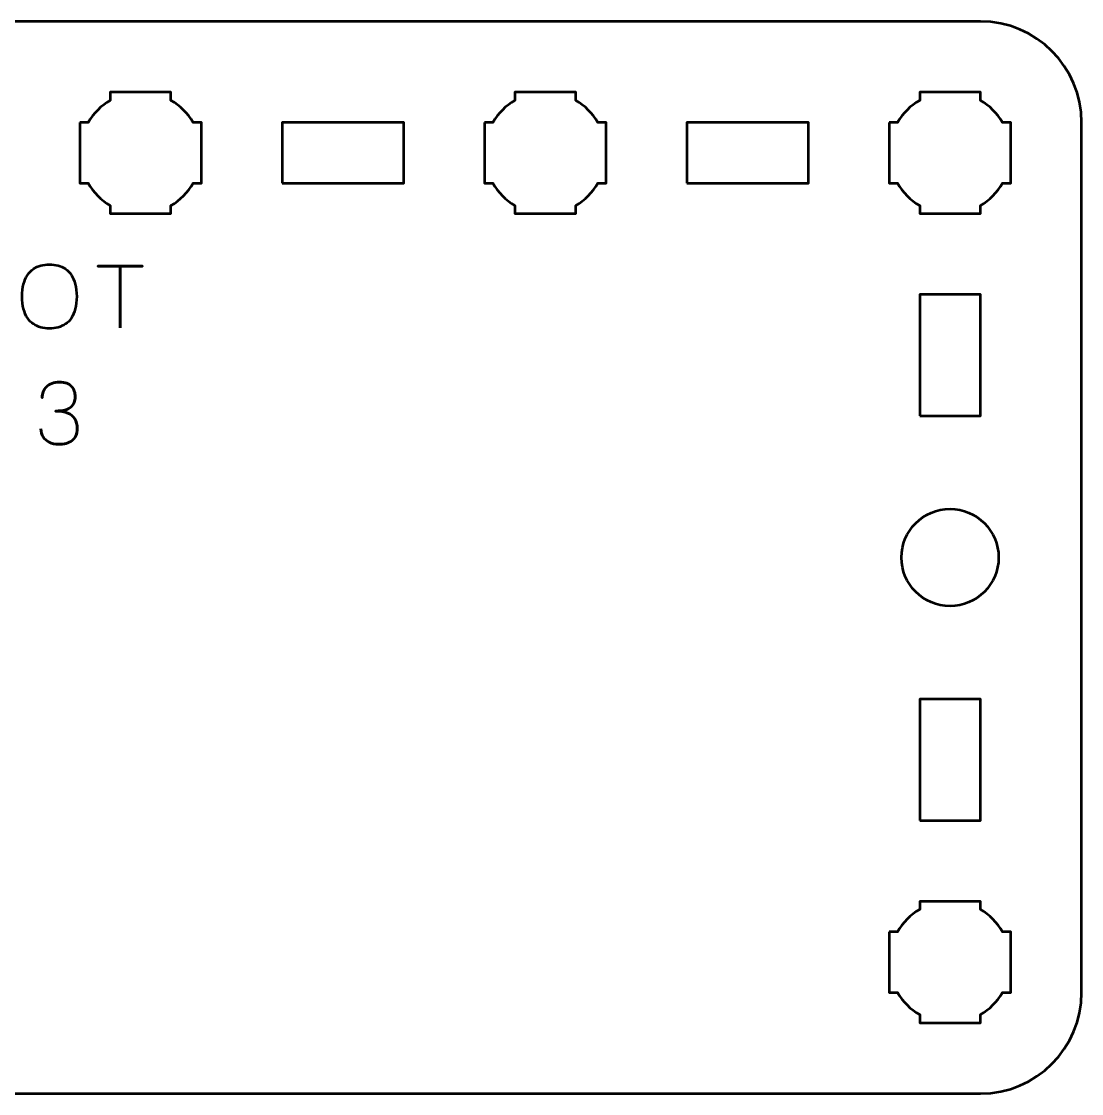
# Model space of a CAD drawing. Header units: centimetres. Extents: x -16.1 to -4.8, y -17.5 to -12.2.
# Drawn here: x -10.09 to -4.85, y -17.5 to -12.2 of the extents above; entities that cross this region are included whole.
import ezdxf

# ---------------------------------------------------------------- set-up
doc = ezdxf.new("R2010")
doc.units = ezdxf.units.CM
doc.header["$MEASUREMENT"] = 0
doc.layers.add('Layer 1', color=7, linetype='Continuous')

msp = doc.modelspace()

# ---------------------------------------------------------------- linework, layer by layer
at = {"layer": 'Layer 1', "lineweight": 53}
for points in [[(-5.65, -14.15), (-5.35, -14.15), (-5.35, -13.55), (-5.65, -13.55), (-5.65, -14.15)], [(-5.65, -16.15), (-5.35, -16.15), (-5.35, -15.55), (-5.65, -15.55), (-5.65, -16.15)]]:
    msp.add_lwpolyline(points, close=True, dxfattribs=at)
msp.add_ellipse((-5.5, -14.85), major_axis=(0, 0.24), ratio=1, dxfattribs=at)
for points, knots in [([(-16.15, -17), (-16.15, -17), (-16.15, -12.7), (-16.15, -12.7), (-16.15, -12.7), (-16.15, -12.42391), (-15.92609, -12.2), (-15.65, -12.2), (-15.65, -12.2), (-15.65, -12.2), (-5.35, -12.2), (-5.35, -12.2), (-5.35, -12.2), (-5.07391, -12.2), (-4.85, -12.42391), (-4.85, -12.7), (-4.85, -12.7), (-4.85, -12.7), (-4.85, -17), (-4.85, -17), (-4.85, -17), (-4.85, -17.27609), (-5.07391, -17.5), (-5.35, -17.5), (-5.35, -17.5), (-5.35, -17.5), (-15.65, -17.5), (-15.65, -17.5), (-15.65, -17.5), (-15.92609, -17.5), (-16.15, -17.27609), (-16.15, -17)], [0, 0, 0, 0, 0.125, 0.125, 0.125, 0.125, 0.25, 0.25, 0.25, 0.25, 0.375, 0.375, 0.375, 0.375, 0.5, 0.5, 0.5, 0.5, 0.625, 0.625, 0.625, 0.625, 0.75, 0.75, 0.75, 0.75, 0.875, 0.875, 0.875, 0.875, 1, 1, 1, 1]), ([(-9.8, -12.7), (-9.8, -12.7), (-9.75985, -12.7), (-9.75985, -12.7), (-9.75985, -12.7), (-9.7335, -12.65447), (-9.69553, -12.6165), (-9.65, -12.59015), (-9.65, -12.59015), (-9.65, -12.59015), (-9.65, -12.55), (-9.65, -12.55), (-9.65, -12.55), (-9.65, -12.55), (-9.5, -12.55), (-9.5, -12.55), (-9.5, -12.55), (-9.5, -12.55), (-9.35, -12.55), (-9.35, -12.55), (-9.35, -12.55), (-9.35, -12.55), (-9.35, -12.59015), (-9.35, -12.59015), (-9.35, -12.59015), (-9.30447, -12.6165), (-9.2665, -12.65447), (-9.24015, -12.7), (-9.24015, -12.7), (-9.24015, -12.7), (-9.2, -12.7), (-9.2, -12.7), (-9.2, -12.7), (-9.2, -12.7), (-9.2, -12.85), (-9.2, -12.85), (-9.2, -12.85), (-9.2, -12.85), (-9.2, -13), (-9.2, -13), (-9.2, -13), (-9.2, -13), (-9.24015, -13), (-9.24015, -13), (-9.24015, -13), (-9.2665, -13.04553), (-9.30447, -13.0835), (-9.35, -13.10985), (-9.35, -13.10985), (-9.35, -13.10985), (-9.35, -13.15), (-9.35, -13.15), (-9.35, -13.15), (-9.35, -13.15), (-9.5, -13.15), (-9.5, -13.15), (-9.5, -13.15), (-9.5, -13.15), (-9.65, -13.15), (-9.65, -13.15), (-9.65, -13.15), (-9.65, -13.15), (-9.65, -13.10985), (-9.65, -13.10985), (-9.65, -13.10985), (-9.69553, -13.0835), (-9.7335, -13.04553), (-9.75985, -13), (-9.75985, -13), (-9.75985, -13), (-9.8, -13), (-9.8, -13), (-9.8, -13), (-9.8, -13), (-9.8, -12.85), (-9.8, -12.85), (-9.8, -12.85), (-9.8, -12.85), (-9.8, -12.7), (-9.8, -12.7)], [0, 0, 0, 0, 0.05, 0.05, 0.05, 0.05, 0.1, 0.1, 0.1, 0.1, 0.15, 0.15, 0.15, 0.15, 0.2, 0.2, 0.2, 0.2, 0.25, 0.25, 0.25, 0.25, 0.3, 0.3, 0.3, 0.3, 0.35, 0.35, 0.35, 0.35, 0.4, 0.4, 0.4, 0.4, 0.45, 0.45, 0.45, 0.45, 0.5, 0.5, 0.5, 0.5, 0.55, 0.55, 0.55, 0.55, 0.6, 0.6, 0.6, 0.6, 0.65, 0.65, 0.65, 0.65, 0.7, 0.7, 0.7, 0.7, 0.75, 0.75, 0.75, 0.75, 0.8, 0.8, 0.8, 0.8, 0.85, 0.85, 0.85, 0.85, 0.9, 0.9, 0.9, 0.9, 0.95, 0.95, 0.95, 0.95, 1, 1, 1, 1]), ([(-7.8, -12.7), (-7.8, -12.7), (-7.75985, -12.7), (-7.75985, -12.7), (-7.75985, -12.7), (-7.7335, -12.65447), (-7.69553, -12.6165), (-7.65, -12.59015), (-7.65, -12.59015), (-7.65, -12.59015), (-7.65, -12.55), (-7.65, -12.55), (-7.65, -12.55), (-7.65, -12.55), (-7.5, -12.55), (-7.5, -12.55), (-7.5, -12.55), (-7.5, -12.55), (-7.35, -12.55), (-7.35, -12.55), (-7.35, -12.55), (-7.35, -12.55), (-7.35, -12.59015), (-7.35, -12.59015), (-7.35, -12.59015), (-7.30447, -12.6165), (-7.2665, -12.65447), (-7.24015, -12.7), (-7.24015, -12.7), (-7.24015, -12.7), (-7.2, -12.7), (-7.2, -12.7), (-7.2, -12.7), (-7.2, -12.7), (-7.2, -12.85), (-7.2, -12.85), (-7.2, -12.85), (-7.2, -12.85), (-7.2, -13), (-7.2, -13), (-7.2, -13), (-7.2, -13), (-7.24015, -13), (-7.24015, -13), (-7.24015, -13), (-7.2665, -13.04553), (-7.30447, -13.0835), (-7.35, -13.10985), (-7.35, -13.10985), (-7.35, -13.10985), (-7.35, -13.15), (-7.35, -13.15), (-7.35, -13.15), (-7.35, -13.15), (-7.5, -13.15), (-7.5, -13.15), (-7.5, -13.15), (-7.5, -13.15), (-7.65, -13.15), (-7.65, -13.15), (-7.65, -13.15), (-7.65, -13.15), (-7.65, -13.10985), (-7.65, -13.10985), (-7.65, -13.10985), (-7.69553, -13.0835), (-7.7335, -13.04553), (-7.75985, -13), (-7.75985, -13), (-7.75985, -13), (-7.8, -13), (-7.8, -13), (-7.8, -13), (-7.8, -13), (-7.8, -12.85), (-7.8, -12.85), (-7.8, -12.85), (-7.8, -12.85), (-7.8, -12.7), (-7.8, -12.7)], [0, 0, 0, 0, 0.05, 0.05, 0.05, 0.05, 0.1, 0.1, 0.1, 0.1, 0.15, 0.15, 0.15, 0.15, 0.2, 0.2, 0.2, 0.2, 0.25, 0.25, 0.25, 0.25, 0.3, 0.3, 0.3, 0.3, 0.35, 0.35, 0.35, 0.35, 0.4, 0.4, 0.4, 0.4, 0.45, 0.45, 0.45, 0.45, 0.5, 0.5, 0.5, 0.5, 0.55, 0.55, 0.55, 0.55, 0.6, 0.6, 0.6, 0.6, 0.65, 0.65, 0.65, 0.65, 0.7, 0.7, 0.7, 0.7, 0.75, 0.75, 0.75, 0.75, 0.8, 0.8, 0.8, 0.8, 0.85, 0.85, 0.85, 0.85, 0.9, 0.9, 0.9, 0.9, 0.95, 0.95, 0.95, 0.95, 1, 1, 1, 1]), ([(-5.8, -12.7), (-5.8, -12.7), (-5.75985, -12.7), (-5.75985, -12.7), (-5.75985, -12.7), (-5.7335, -12.65447), (-5.69553, -12.6165), (-5.65, -12.59015), (-5.65, -12.59015), (-5.65, -12.59015), (-5.65, -12.55), (-5.65, -12.55), (-5.65, -12.55), (-5.65, -12.55), (-5.5, -12.55), (-5.5, -12.55), (-5.5, -12.55), (-5.5, -12.55), (-5.35, -12.55), (-5.35, -12.55), (-5.35, -12.55), (-5.35, -12.55), (-5.35, -12.59015), (-5.35, -12.59015), (-5.35, -12.59015), (-5.30447, -12.6165), (-5.2665, -12.65447), (-5.24015, -12.7), (-5.24015, -12.7), (-5.24015, -12.7), (-5.2, -12.7), (-5.2, -12.7), (-5.2, -12.7), (-5.2, -12.7), (-5.2, -12.85), (-5.2, -12.85), (-5.2, -12.85), (-5.2, -12.85), (-5.2, -13), (-5.2, -13), (-5.2, -13), (-5.2, -13), (-5.24015, -13), (-5.24015, -13), (-5.24015, -13), (-5.2665, -13.04553), (-5.30447, -13.0835), (-5.35, -13.10985), (-5.35, -13.10985), (-5.35, -13.10985), (-5.35, -13.15), (-5.35, -13.15), (-5.35, -13.15), (-5.35, -13.15), (-5.5, -13.15), (-5.5, -13.15), (-5.5, -13.15), (-5.5, -13.15), (-5.65, -13.15), (-5.65, -13.15), (-5.65, -13.15), (-5.65, -13.15), (-5.65, -13.10985), (-5.65, -13.10985), (-5.65, -13.10985), (-5.69553, -13.0835), (-5.7335, -13.04553), (-5.75985, -13), (-5.75985, -13), (-5.75985, -13), (-5.8, -13), (-5.8, -13), (-5.8, -13), (-5.8, -13), (-5.8, -12.85), (-5.8, -12.85), (-5.8, -12.85), (-5.8, -12.85), (-5.8, -12.7), (-5.8, -12.7)], [0, 0, 0, 0, 0.05, 0.05, 0.05, 0.05, 0.1, 0.1, 0.1, 0.1, 0.15, 0.15, 0.15, 0.15, 0.2, 0.2, 0.2, 0.2, 0.25, 0.25, 0.25, 0.25, 0.3, 0.3, 0.3, 0.3, 0.35, 0.35, 0.35, 0.35, 0.4, 0.4, 0.4, 0.4, 0.45, 0.45, 0.45, 0.45, 0.5, 0.5, 0.5, 0.5, 0.55, 0.55, 0.55, 0.55, 0.6, 0.6, 0.6, 0.6, 0.65, 0.65, 0.65, 0.65, 0.7, 0.7, 0.7, 0.7, 0.75, 0.75, 0.75, 0.75, 0.8, 0.8, 0.8, 0.8, 0.85, 0.85, 0.85, 0.85, 0.9, 0.9, 0.9, 0.9, 0.95, 0.95, 0.95, 0.95, 1, 1, 1, 1]), ([(-8.8, -13), (-8.8, -13), (-8.8, -12.7), (-8.8, -12.7), (-8.8, -12.7), (-8.8, -12.7), (-8.2, -12.7), (-8.2, -12.7), (-8.2, -12.7), (-8.2, -12.7), (-8.2, -13), (-8.2, -13), (-8.2, -13), (-8.2, -13), (-8.8, -13), (-8.8, -13)], [0, 0, 0, 0, 0.25, 0.25, 0.25, 0.25, 0.5, 0.5, 0.5, 0.5, 0.75, 0.75, 0.75, 0.75, 1, 1, 1, 1]), ([(-6.8, -13), (-6.8, -13), (-6.8, -12.7), (-6.8, -12.7), (-6.8, -12.7), (-6.8, -12.7), (-6.2, -12.7), (-6.2, -12.7), (-6.2, -12.7), (-6.2, -12.7), (-6.2, -13), (-6.2, -13), (-6.2, -13), (-6.2, -13), (-6.8, -13), (-6.8, -13)], [0, 0, 0, 0, 0.25, 0.25, 0.25, 0.25, 0.5, 0.5, 0.5, 0.5, 0.75, 0.75, 0.75, 0.75, 1, 1, 1, 1]), ([(-5.8, -16.7), (-5.8, -16.7), (-5.75985, -16.7), (-5.75985, -16.7), (-5.75985, -16.7), (-5.7335, -16.65447), (-5.69553, -16.6165), (-5.65, -16.59015), (-5.65, -16.59015), (-5.65, -16.59015), (-5.65, -16.55), (-5.65, -16.55), (-5.65, -16.55), (-5.65, -16.55), (-5.5, -16.55), (-5.5, -16.55), (-5.5, -16.55), (-5.5, -16.55), (-5.35, -16.55), (-5.35, -16.55), (-5.35, -16.55), (-5.35, -16.55), (-5.35, -16.59015), (-5.35, -16.59015), (-5.35, -16.59015), (-5.30447, -16.6165), (-5.2665, -16.65447), (-5.24015, -16.7), (-5.24015, -16.7), (-5.24015, -16.7), (-5.2, -16.7), (-5.2, -16.7), (-5.2, -16.7), (-5.2, -16.7), (-5.2, -16.85), (-5.2, -16.85), (-5.2, -16.85), (-5.2, -16.85), (-5.2, -17), (-5.2, -17), (-5.2, -17), (-5.2, -17), (-5.24015, -17), (-5.24015, -17), (-5.24015, -17), (-5.2665, -17.04553), (-5.30447, -17.0835), (-5.35, -17.10985), (-5.35, -17.10985), (-5.35, -17.10985), (-5.35, -17.15), (-5.35, -17.15), (-5.35, -17.15), (-5.35, -17.15), (-5.5, -17.15), (-5.5, -17.15), (-5.5, -17.15), (-5.5, -17.15), (-5.65, -17.15), (-5.65, -17.15), (-5.65, -17.15), (-5.65, -17.15), (-5.65, -17.10985), (-5.65, -17.10985), (-5.65, -17.10985), (-5.69553, -17.0835), (-5.7335, -17.04553), (-5.75985, -17), (-5.75985, -17), (-5.75985, -17), (-5.8, -17), (-5.8, -17), (-5.8, -17), (-5.8, -17), (-5.8, -16.85), (-5.8, -16.85), (-5.8, -16.85), (-5.8, -16.85), (-5.8, -16.7), (-5.8, -16.7)], [0, 0, 0, 0, 0.05, 0.05, 0.05, 0.05, 0.1, 0.1, 0.1, 0.1, 0.15, 0.15, 0.15, 0.15, 0.2, 0.2, 0.2, 0.2, 0.25, 0.25, 0.25, 0.25, 0.3, 0.3, 0.3, 0.3, 0.35, 0.35, 0.35, 0.35, 0.4, 0.4, 0.4, 0.4, 0.45, 0.45, 0.45, 0.45, 0.5, 0.5, 0.5, 0.5, 0.55, 0.55, 0.55, 0.55, 0.6, 0.6, 0.6, 0.6, 0.65, 0.65, 0.65, 0.65, 0.7, 0.7, 0.7, 0.7, 0.75, 0.75, 0.75, 0.75, 0.8, 0.8, 0.8, 0.8, 0.85, 0.85, 0.85, 0.85, 0.9, 0.9, 0.9, 0.9, 0.95, 0.95, 0.95, 0.95, 1, 1, 1, 1])]:
    msp.add_open_spline(points, degree=3, knots=knots, dxfattribs=at)
at = {"layer": 'Layer 1', "color": 5, "lineweight": 53}
for points, knots in [([(-9.95073, -13.71748), (-9.93584, -13.71755), (-9.92173, -13.71579), (-9.90826, -13.71233), (-9.90826, -13.71233), (-9.89485, -13.7088), (-9.88258, -13.7033), (-9.87136, -13.69568), (-9.87136, -13.69568), (-9.86014, -13.68813), (-9.8504, -13.67818), (-9.84215, -13.6659), (-9.84215, -13.6659), (-9.83389, -13.65363), (-9.82754, -13.63874), (-9.82303, -13.62124), (-9.82303, -13.62124), (-9.81844, -13.60375), (-9.81618, -13.58335), (-9.81611, -13.56), (-9.81611, -13.56), (-9.81618, -13.53665), (-9.81844, -13.51626), (-9.82303, -13.49869), (-9.82303, -13.49869), (-9.82754, -13.48112), (-9.83389, -13.46616), (-9.84215, -13.45382), (-9.84215, -13.45382), (-9.8504, -13.44147), (-9.86014, -13.43145), (-9.87136, -13.42376), (-9.87136, -13.42376), (-9.88258, -13.41607), (-9.89485, -13.4105), (-9.90826, -13.4069), (-9.90826, -13.4069), (-9.92173, -13.40337), (-9.93584, -13.40161), (-9.95073, -13.40168), (-9.95073, -13.40168), (-9.96562, -13.40161), (-9.97973, -13.40337), (-9.99321, -13.4069), (-9.99321, -13.4069), (-10.00661, -13.4105), (-10.01889, -13.41607), (-10.03011, -13.42376), (-10.03011, -13.42376), (-10.04132, -13.43145), (-10.05106, -13.44147), (-10.05932, -13.45382), (-10.05932, -13.45382), (-10.06757, -13.46616), (-10.07392, -13.48112), (-10.07844, -13.49869), (-10.07844, -13.49869), (-10.08302, -13.51626), (-10.08528, -13.53665), (-10.08535, -13.56), (-10.08535, -13.56), (-10.08528, -13.58335), (-10.08302, -13.60375), (-10.07844, -13.62124), (-10.07844, -13.62124), (-10.07392, -13.63874), (-10.06757, -13.65363), (-10.05932, -13.6659), (-10.05932, -13.6659), (-10.05106, -13.67818), (-10.04132, -13.68813), (-10.03011, -13.69568), (-10.03011, -13.69568), (-10.01889, -13.7033), (-10.00661, -13.7088), (-9.99321, -13.71233), (-9.99321, -13.71233), (-9.97973, -13.71579), (-9.96562, -13.71755), (-9.95073, -13.71748)], [0, 0, 0, 0, 0.05, 0.05, 0.05, 0.05, 0.1, 0.1, 0.1, 0.1, 0.15, 0.15, 0.15, 0.15, 0.2, 0.2, 0.2, 0.2, 0.25, 0.25, 0.25, 0.25, 0.3, 0.3, 0.3, 0.3, 0.35, 0.35, 0.35, 0.35, 0.4, 0.4, 0.4, 0.4, 0.45, 0.45, 0.45, 0.45, 0.5, 0.5, 0.5, 0.5, 0.55, 0.55, 0.55, 0.55, 0.6, 0.6, 0.6, 0.6, 0.65, 0.65, 0.65, 0.65, 0.7, 0.7, 0.7, 0.7, 0.75, 0.75, 0.75, 0.75, 0.8, 0.8, 0.8, 0.8, 0.85, 0.85, 0.85, 0.85, 0.9, 0.9, 0.9, 0.9, 0.95, 0.95, 0.95, 0.95, 1, 1, 1, 1]), ([(-9.95073, -13.71748), (-9.93584, -13.71755), (-9.92173, -13.71579), (-9.90826, -13.71233), (-9.90826, -13.71233), (-9.89485, -13.7088), (-9.88258, -13.7033), (-9.87136, -13.69568), (-9.87136, -13.69568), (-9.86014, -13.68813), (-9.8504, -13.67818), (-9.84215, -13.6659), (-9.84215, -13.6659), (-9.83389, -13.65363), (-9.82754, -13.63874), (-9.82303, -13.62124), (-9.82303, -13.62124), (-9.81844, -13.60375), (-9.81618, -13.58335), (-9.81611, -13.56), (-9.81611, -13.56), (-9.81618, -13.53665), (-9.81844, -13.51626), (-9.82303, -13.49869), (-9.82303, -13.49869), (-9.82754, -13.48112), (-9.83389, -13.46616), (-9.84215, -13.45382), (-9.84215, -13.45382), (-9.8504, -13.44147), (-9.86014, -13.43145), (-9.87136, -13.42376), (-9.87136, -13.42376), (-9.88258, -13.41607), (-9.89485, -13.4105), (-9.90826, -13.4069), (-9.90826, -13.4069), (-9.92173, -13.40337), (-9.93584, -13.40161), (-9.95073, -13.40168), (-9.95073, -13.40168), (-9.96562, -13.40161), (-9.97973, -13.40337), (-9.99321, -13.4069), (-9.99321, -13.4069), (-10.00661, -13.4105), (-10.01889, -13.41607), (-10.03011, -13.42376), (-10.03011, -13.42376), (-10.04132, -13.43145), (-10.05106, -13.44147), (-10.05932, -13.45382), (-10.05932, -13.45382), (-10.06757, -13.46616), (-10.07392, -13.48112), (-10.07844, -13.49869), (-10.07844, -13.49869), (-10.08302, -13.51626), (-10.08528, -13.53665), (-10.08535, -13.56), (-10.08535, -13.56), (-10.08528, -13.58335), (-10.08302, -13.60375), (-10.07844, -13.62124), (-10.07844, -13.62124), (-10.07392, -13.63874), (-10.06757, -13.65363), (-10.05932, -13.6659), (-10.05932, -13.6659), (-10.05106, -13.67818), (-10.04132, -13.68813), (-10.03011, -13.69568), (-10.03011, -13.69568), (-10.01889, -13.7033), (-10.00661, -13.7088), (-9.99321, -13.71233), (-9.99321, -13.71233), (-9.97973, -13.71579), (-9.96562, -13.71755), (-9.95073, -13.71748)], [0, 0, 0, 0, 0.05, 0.05, 0.05, 0.05, 0.1, 0.1, 0.1, 0.1, 0.15, 0.15, 0.15, 0.15, 0.2, 0.2, 0.2, 0.2, 0.25, 0.25, 0.25, 0.25, 0.3, 0.3, 0.3, 0.3, 0.35, 0.35, 0.35, 0.35, 0.4, 0.4, 0.4, 0.4, 0.45, 0.45, 0.45, 0.45, 0.5, 0.5, 0.5, 0.5, 0.55, 0.55, 0.55, 0.55, 0.6, 0.6, 0.6, 0.6, 0.65, 0.65, 0.65, 0.65, 0.7, 0.7, 0.7, 0.7, 0.75, 0.75, 0.75, 0.75, 0.8, 0.8, 0.8, 0.8, 0.85, 0.85, 0.85, 0.85, 0.9, 0.9, 0.9, 0.9, 0.95, 0.95, 0.95, 0.95, 1, 1, 1, 1]), ([(-9.60191, -13.71494), (-9.60191, -13.71494), (-9.60191, -13.40972), (-9.60191, -13.40972), (-9.60191, -13.40972), (-9.60191, -13.40972), (-9.71155, -13.40972), (-9.71155, -13.40972), (-9.71155, -13.40972), (-9.71155, -13.40972), (-9.49142, -13.40972), (-9.49142, -13.40972), (-9.49142, -13.40972), (-9.49142, -13.40972), (-9.60191, -13.40972), (-9.60191, -13.40972), (-9.60191, -13.40972), (-9.60191, -13.40972), (-9.60191, -13.71494), (-9.60191, -13.71494)], [0, 0, 0, 0, 0.2, 0.2, 0.2, 0.2, 0.4, 0.4, 0.4, 0.4, 0.6, 0.6, 0.6, 0.6, 0.8, 0.8, 0.8, 0.8, 1, 1, 1, 1]), ([(-9.99243, -14.21363), (-9.99236, -14.22887), (-9.98883, -14.24213), (-9.98185, -14.25363), (-9.98185, -14.25363), (-9.97486, -14.26506), (-9.96491, -14.27402), (-9.95193, -14.28044), (-9.95193, -14.28044), (-9.93895, -14.28686), (-9.92336, -14.29011), (-9.90522, -14.29025), (-9.90522, -14.29025), (-9.89161, -14.29025), (-9.87926, -14.28884), (-9.86804, -14.28588), (-9.86804, -14.28588), (-9.85689, -14.28291), (-9.8473, -14.27833), (-9.83918, -14.27205), (-9.83918, -14.27205), (-9.83107, -14.26577), (-9.82486, -14.25765), (-9.82042, -14.24778), (-9.82042, -14.24778), (-9.81604, -14.23783), (-9.81386, -14.2259), (-9.81379, -14.21193), (-9.81379, -14.21193), (-9.81371, -14.19331), (-9.81752, -14.17757), (-9.82507, -14.1648), (-9.82507, -14.1648), (-9.83262, -14.15203), (-9.84434, -14.14244), (-9.86007, -14.13588), (-9.86007, -14.13588), (-9.8758, -14.12931), (-9.89598, -14.126), (-9.92046, -14.126), (-9.92046, -14.126), (-9.90219, -14.12607), (-9.88688, -14.12438), (-9.87439, -14.12092), (-9.87439, -14.12092), (-9.86197, -14.11746), (-9.85203, -14.11259), (-9.84455, -14.10624), (-9.84455, -14.10624), (-9.83707, -14.09996), (-9.83164, -14.09248), (-9.82839, -14.08388), (-9.82839, -14.08388), (-9.82507, -14.07534), (-9.82345, -14.06596), (-9.82352, -14.05573), (-9.82352, -14.05573), (-9.82345, -14.04549), (-9.82486, -14.03604), (-9.82768, -14.02729), (-9.82768, -14.02729), (-9.83044, -14.01854), (-9.83495, -14.01085), (-9.84109, -14.00429), (-9.84109, -14.00429), (-9.84723, -13.99773), (-9.85534, -13.99258), (-9.86529, -13.98891), (-9.86529, -13.98891), (-9.87531, -13.98524), (-9.88752, -13.98341), (-9.90184, -13.98334), (-9.90184, -13.98334), (-9.91609, -13.98341), (-9.92858, -13.98552), (-9.93916, -13.98962), (-9.93916, -13.98962), (-9.94982, -13.99371), (-9.95856, -13.99928), (-9.96562, -14.00641), (-9.96562, -14.00641), (-9.9726, -14.01353), (-9.97783, -14.02165), (-9.98128, -14.03082), (-9.98128, -14.03082), (-9.98481, -14.03999), (-9.9865, -14.04973), (-9.9865, -14.05996), (-9.9865, -14.05996), (-9.9865, -14.04973), (-9.98481, -14.03999), (-9.98128, -14.03082), (-9.98128, -14.03082), (-9.97783, -14.02165), (-9.9726, -14.01353), (-9.96562, -14.00641), (-9.96562, -14.00641), (-9.95856, -13.99928), (-9.94982, -13.99371), (-9.93916, -13.98962), (-9.93916, -13.98962), (-9.92858, -13.98552), (-9.91609, -13.98341), (-9.90184, -13.98334), (-9.90184, -13.98334), (-9.88752, -13.98341), (-9.87531, -13.98524), (-9.86529, -13.98891), (-9.86529, -13.98891), (-9.85534, -13.99258), (-9.84723, -13.99773), (-9.84109, -14.00429), (-9.84109, -14.00429), (-9.83495, -14.01085), (-9.83044, -14.01854), (-9.82768, -14.02729), (-9.82768, -14.02729), (-9.82486, -14.03604), (-9.82345, -14.04549), (-9.82352, -14.05573), (-9.82352, -14.05573), (-9.82345, -14.06596), (-9.82507, -14.07534), (-9.82839, -14.08388), (-9.82839, -14.08388), (-9.83164, -14.09248), (-9.83707, -14.09996), (-9.84455, -14.10624), (-9.84455, -14.10624), (-9.85203, -14.11259), (-9.86197, -14.11746), (-9.87439, -14.12092), (-9.87439, -14.12092), (-9.88688, -14.12438), (-9.90219, -14.12607), (-9.92046, -14.126), (-9.92046, -14.126), (-9.89598, -14.126), (-9.8758, -14.12931), (-9.86007, -14.13588), (-9.86007, -14.13588), (-9.84434, -14.14244), (-9.83262, -14.15203), (-9.82507, -14.1648), (-9.82507, -14.1648), (-9.81752, -14.17757), (-9.81371, -14.19331), (-9.81379, -14.21193), (-9.81379, -14.21193), (-9.81386, -14.2259), (-9.81604, -14.23783), (-9.82042, -14.24778), (-9.82042, -14.24778), (-9.82486, -14.25765), (-9.83107, -14.26577), (-9.83918, -14.27205), (-9.83918, -14.27205), (-9.8473, -14.27833), (-9.85689, -14.28291), (-9.86804, -14.28588), (-9.86804, -14.28588), (-9.87926, -14.28884), (-9.89161, -14.29025), (-9.90522, -14.29025), (-9.90522, -14.29025), (-9.92336, -14.29011), (-9.93895, -14.28686), (-9.95193, -14.28044), (-9.95193, -14.28044), (-9.96491, -14.27402), (-9.97486, -14.26506), (-9.98185, -14.25363), (-9.98185, -14.25363), (-9.98883, -14.24213), (-9.99236, -14.22887), (-9.99243, -14.21363)], [0, 0, 0, 0, 0.0227273, 0.0227273, 0.0227273, 0.0227273, 0.0454545, 0.0454545, 0.0454545, 0.0454545, 0.0681818, 0.0681818, 0.0681818, 0.0681818, 0.0909091, 0.0909091, 0.0909091, 0.0909091, 0.1136364, 0.1136364, 0.1136364, 0.1136364, 0.1363636, 0.1363636, 0.1363636, 0.1363636, 0.1590909, 0.1590909, 0.1590909, 0.1590909, 0.1818182, 0.1818182, 0.1818182, 0.1818182, 0.2045455, 0.2045455, 0.2045455, 0.2045455, 0.2272727, 0.2272727, 0.2272727, 0.2272727, 0.25, 0.25, 0.25, 0.25, 0.2727273, 0.2727273, 0.2727273, 0.2727273, 0.2954545, 0.2954545, 0.2954545, 0.2954545, 0.3181818, 0.3181818, 0.3181818, 0.3181818, 0.3409091, 0.3409091, 0.3409091, 0.3409091, 0.3636364, 0.3636364, 0.3636364, 0.3636364, 0.3863636, 0.3863636, 0.3863636, 0.3863636, 0.4090909, 0.4090909, 0.4090909, 0.4090909, 0.4318182, 0.4318182, 0.4318182, 0.4318182, 0.4545455, 0.4545455, 0.4545455, 0.4545455, 0.4772727, 0.4772727, 0.4772727, 0.4772727, 0.5, 0.5, 0.5, 0.5, 0.5227273, 0.5227273, 0.5227273, 0.5227273, 0.5454545, 0.5454545, 0.5454545, 0.5454545, 0.5681818, 0.5681818, 0.5681818, 0.5681818, 0.5909091, 0.5909091, 0.5909091, 0.5909091, 0.6136364, 0.6136364, 0.6136364, 0.6136364, 0.6363636, 0.6363636, 0.6363636, 0.6363636, 0.6590909, 0.6590909, 0.6590909, 0.6590909, 0.6818182, 0.6818182, 0.6818182, 0.6818182, 0.7045455, 0.7045455, 0.7045455, 0.7045455, 0.7272727, 0.7272727, 0.7272727, 0.7272727, 0.75, 0.75, 0.75, 0.75, 0.7727273, 0.7727273, 0.7727273, 0.7727273, 0.7954545, 0.7954545, 0.7954545, 0.7954545, 0.8181818, 0.8181818, 0.8181818, 0.8181818, 0.8409091, 0.8409091, 0.8409091, 0.8409091, 0.8636364, 0.8636364, 0.8636364, 0.8636364, 0.8863636, 0.8863636, 0.8863636, 0.8863636, 0.9090909, 0.9090909, 0.9090909, 0.9090909, 0.9318182, 0.9318182, 0.9318182, 0.9318182, 0.9545455, 0.9545455, 0.9545455, 0.9545455, 0.9772727, 0.9772727, 0.9772727, 0.9772727, 1, 1, 1, 1])]:
    msp.add_open_spline(points, degree=3, knots=knots, dxfattribs=at)

doc.saveas('drawing.dxf')
